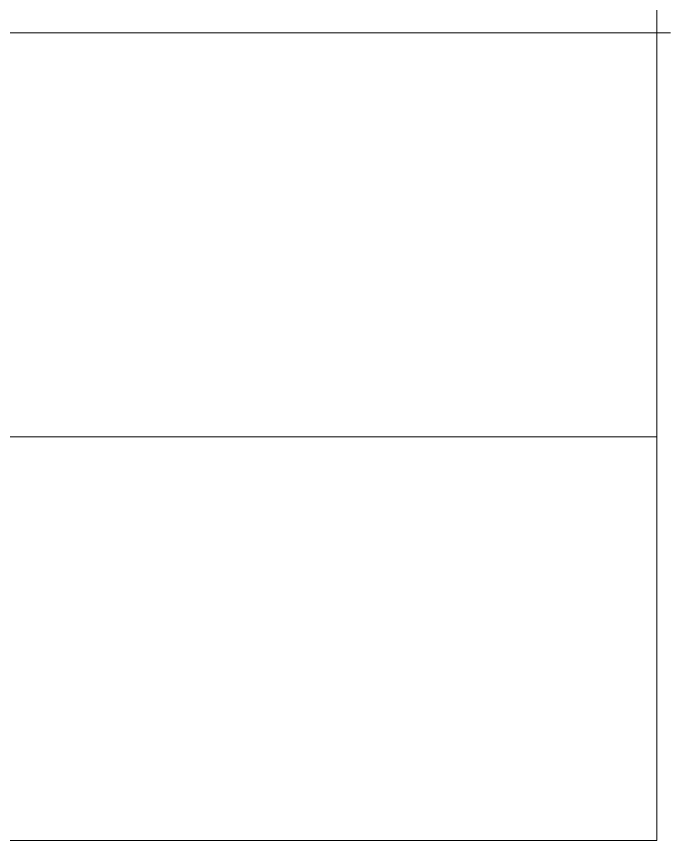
# Model space of a CAD drawing. Header units: millimetres. Extents: x 0 to 5466, y 0 to 3819.
# Drawn here: x 5218.2 to 5465.6, y 0 to 311.7 of the extents above; entities that cross this region are included whole.
import ezdxf

# ---------------------------------------------------------------- set-up
doc = ezdxf.new("R2010")
doc.units = ezdxf.units.MM
doc.header["$MEASUREMENT"] = 0
doc.layers.add('Domyślny', color=7, linetype='Continuous', true_color=0x000000)

msp = doc.modelspace()

# ---------------------------------------------------------------- linework, layer by layer
at = {"layer": 'Domyślny', "color": 18, "lineweight": 15, "true_color": 0x000000}
for p, q in [((5460.42, 0), (5460.42, 3818.52)), ((5460.42, 610.99), (5460.42, 0.01)), ((3400.11, 305.53), (5465.59, 305.53)), ((3400.11, 152.73), (5460.42, 152.73)), ((5460.42, 0), (0, 0)), ((5460.42, 0), (3400.11, 0))]:
    msp.add_line(p, q, dxfattribs=at)

doc.saveas('drawing.dxf')
